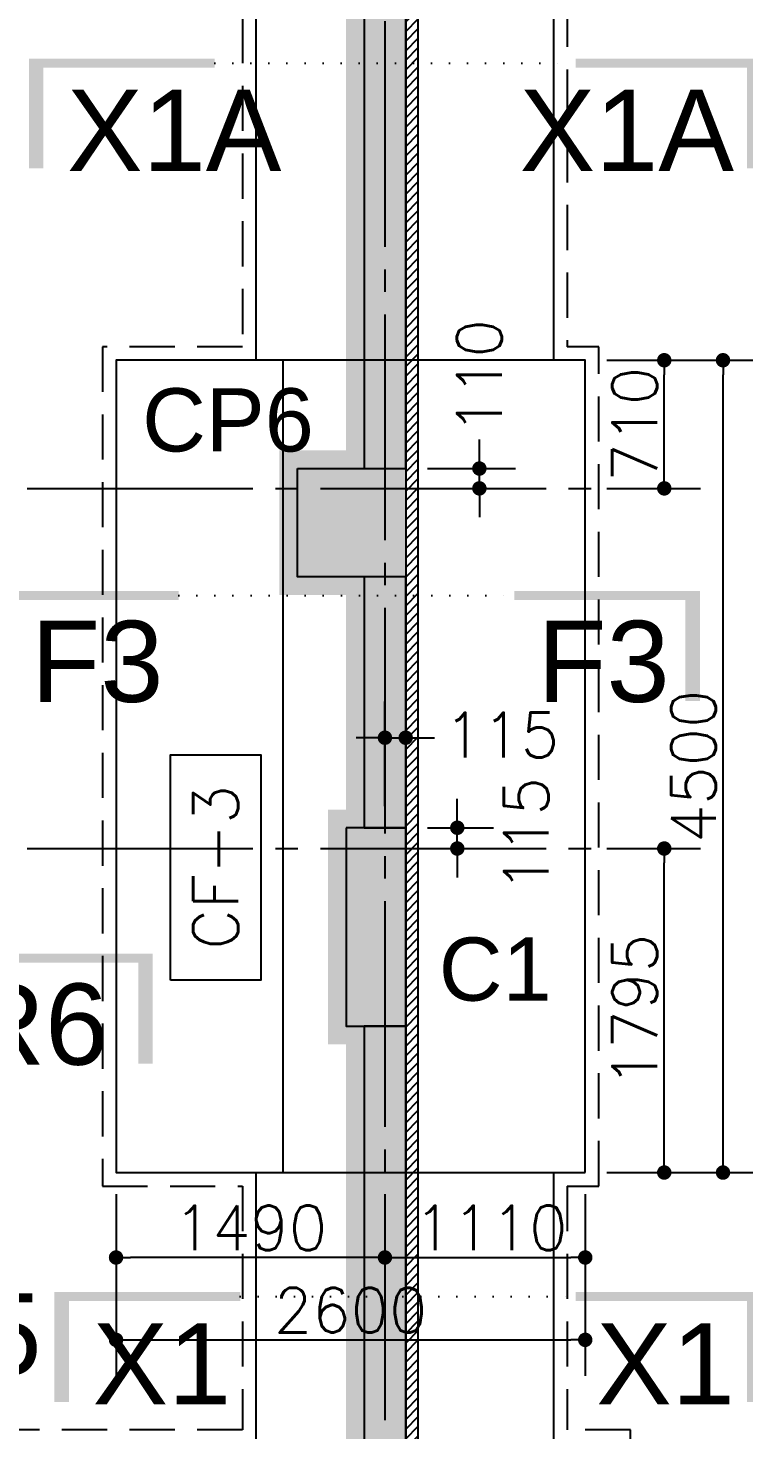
# Model space of a CAD drawing. Extents: x -200722 to 834823, y -494970 to 88783.
# Drawn here: x 323649 to 327616, y 33313 to 41080 of the extents above; entities that cross this region are included whole.
import ezdxf
from ezdxf.enums import TextEntityAlignment as Align

# ---------------------------------------------------------------- set-up
doc = ezdxf.new("R2010")
doc.units = 0
doc.header["$LTSCALE"] = 100
doc.header["$MEASUREMENT"] = 0
doc.header["$PDMODE"] = 34
for name, pattern in [('ACAD_ISO04W100', [30, 24, -3, 0, -3]), ('CL', [3.25, 2.5, -0.25, 0.25, -0.25]), ('DOT', [0.25, 0, -0.25]), ('HIDDEN', [0.375, 0.25, -0.125])]:
    doc.linetypes.add(name, pattern=pattern)
doc.layers.get('0').update_dxf_attribs({"linetype": 'CONTINUOUS'})
doc.layers.get('DEFPOINTS').update_dxf_attribs({"linetype": 'CONTINUOUS'})
for name, color, linetype in [('A-Grid', 5, 'ACAD_ISO04W100'), ('BEAM', 4, 'CONTINUOUS'), ('COL', 150, 'CONTINUOUS'), ('COL. SHED. STEEL.', 6, 'CONTINUOUS'), ('COL_H', 235, 'CONTINUOUS'), ('DIM', 3, 'CONTINUOUS'), ('F_EXEC', 3, 'HIDDEN'), ('F_FTG1', 11, 'CONTINUOUS'), ('RCCWALL', 6, 'CONTINUOUS'), ('TEXT', 2, 'CONTINUOUS')]:
    doc.layers.add(name, color=color, linetype=linetype)
doc.layers.add('HATCH', color=252, linetype='CONTINUOUS', lineweight=30)
doc.styles.add('AR', font='arial.ttf')
doc.styles.add('ROMANS', font='romans.shx')
doc.styles.get("Standard").update_dxf_attribs({"font": 'simplex.shx'})
doc.styles.add('TIMES-N', font='arial.ttf')
doc.dimstyles.new('01 S.K', dxfattribs={"dimtxt": 230, "dimasz": 100, "dimexe": 200, "dimexo": 100, "dimgap": 50, "dimtad": 1, "dimdec": 0, "dimzin": 0, "dimdsep": 46, "dimtxsty": 'Standard', "dimblk": 'DOT', "dimcen": 0.09, "dimclrd": 4, "dimclre": 4, "dimclrt": 4, "dimadec": 0, "dimazin": 0, "dimtfac": 1, "dimtdec": 0, "dimtofl": 0, "dimtmove": 0, "dimatfit": 3, "dimfxl": 2, "dimtolj": 1, "dimtzin": 0, "dimarcsym": 1})
doc.dimstyles.new('STANDARD$0', dxfattribs={"dimtxt": 2.5, "dimasz": 2.5, "dimexe": 2, "dimexo": 0.7, "dimgap": 0.9, "dimtad": 1, "dimdec": 0, "dimdsep": 46, "dimtxsty": 'ROMANS', "dimcen": 0.09, "dimclrd": 4, "dimclre": 4, "dimclrt": 3, "dimadec": 0, "dimazin": 0, "dimtfac": 1, "dimtdec": 0, "dimtmove": 0, "dimatfit": 3, "dimfxl": 1, "dimtolj": 1, "dimtzin": 0, "dimarcsym": 0})

# ---------------------------------------------------------------- blocks, each defined once
blk = doc.blocks.new('DOT')
at = {"color": 0, "linetype": 'ByBlock'}
blk.add_line((-0.5, 0), (-1, 0), dxfattribs=at)
at = {"color": 0, "linetype": 'ByBlock', "const_width": 0.5}
blk.add_lwpolyline([(-0.25, 0, 1), (0.25, 0, 1)], format="xyb", close=True, dxfattribs=at)
blk = doc.blocks.new('*D814')
at = {"layer": 'BEAM', "color": 0, "lineweight": -2, "transparency": 16777216}
for p, q in [((324136.6, 34619.4), (324136.6, 34068.7)), ((325626.6, 34619.4), (325626.6, 34068.7)), ((325546.6, 34268.7), (324216.6, 34268.7))]:
    blk.add_line(p, q, dxfattribs=at)
at = {"layer": 'DEFPOINTS', "color": 0, "lineweight": -3, "transparency": 16777216}
for p in [(324136.6, 34739.4, 7446.6), (325626.6, 34739.4, 7446.6), (324136.6, 34268.7)]:
    blk.add_point(p, dxfattribs=at)
at = {"layer": 'BEAM', "color": 0, "lineweight": -2, "transparency": 16777216, "xscale": 80, "yscale": 80, "zscale": 80, "rotation": 180}
blk.add_blockref('DOT', (324136.6, 34268.7), dxfattribs=at)
at = {"layer": 'BEAM', "color": 0, "lineweight": -2, "transparency": 16777216, "xscale": 80, "yscale": 80, "zscale": 80}
blk.add_blockref('DOT', (325626.6, 34268.7), dxfattribs=at)
at = {"layer": 'BEAM', "color": 0, "transparency": 16777216, "insert": (324881.6, 34432.7), "char_height": 248, "attachment_point": 5}
blk.add_mtext('\\A1;1490', dxfattribs=at)
blk = doc.blocks.new('_DOT')
at = {"color": 0, "linetype": 'ByBlock'}
blk.add_line((-0.5, 0), (-1, 0), dxfattribs=at)
at = {"color": 0, "linetype": 'ByBlock', "const_width": 0.5}
blk.add_lwpolyline([(-0.25, 0, 1), (0.25, 0, 1)], format="xyb", close=True, dxfattribs=at)
blk = doc.blocks.new('*D815')
at = {"layer": 'BEAM', "color": 0, "lineweight": -2, "transparency": 16777216}
for p, q in [((325626.6, 34619.4), (325626.6, 34068.7)), ((326736.6, 34619.4), (326736.6, 34068.7)), ((325706.6, 34268.7), (326656.6, 34268.7))]:
    blk.add_line(p, q, dxfattribs=at)
at = {"layer": 'DEFPOINTS', "color": 0, "lineweight": -3, "transparency": 16777216}
for p in [(325626.6, 34739.4, 7446.6), (326736.6, 34739.4, 7446.6), (326736.6, 34268.7)]:
    blk.add_point(p, dxfattribs=at)
at = {"layer": 'BEAM', "color": 0, "lineweight": -2, "transparency": 16777216, "xscale": 80, "yscale": 80, "zscale": 80, "rotation": 180}
blk.add_blockref('DOT', (325626.6, 34268.7), dxfattribs=at)
at = {"layer": 'BEAM', "color": 0, "lineweight": -2, "transparency": 16777216, "xscale": 80, "yscale": 80, "zscale": 80}
blk.add_blockref('DOT', (326736.6, 34268.7), dxfattribs=at)
at = {"layer": 'BEAM', "color": 0, "transparency": 16777216, "insert": (326213.5, 34432.7), "char_height": 248, "attachment_point": 5}
blk.add_mtext('\\A1;1110', dxfattribs=at)
blk = doc.blocks.new('*D816')
at = {"layer": 'BEAM', "color": 0, "lineweight": -2, "transparency": 16777216}
for p, q in [((324136.6, 34619.4), (324136.6, 33612.4)), ((326736.6, 34619.4), (326736.6, 33612.4)), ((324216.6, 33812.4), (326656.6, 33812.4))]:
    blk.add_line(p, q, dxfattribs=at)
at = {"layer": 'DEFPOINTS', "color": 0, "lineweight": -3, "transparency": 16777216}
for p in [(324136.6, 34739.4, 7446.6), (326736.6, 34739.4, 7446.6), (326736.6, 33812.4)]:
    blk.add_point(p, dxfattribs=at)
at = {"layer": 'BEAM', "color": 0, "lineweight": -2, "transparency": 16777216, "xscale": 80, "yscale": 80, "zscale": 80, "rotation": 180}
blk.add_blockref('DOT', (324136.6, 33812.4), dxfattribs=at)
at = {"layer": 'BEAM', "color": 0, "lineweight": -2, "transparency": 16777216, "xscale": 80, "yscale": 80, "zscale": 80}
blk.add_blockref('DOT', (326736.6, 33812.4), dxfattribs=at)
at = {"layer": 'BEAM', "color": 0, "transparency": 16777216, "insert": (325436.6, 33976.4), "char_height": 248, "attachment_point": 5}
blk.add_mtext('\\A1;2600', dxfattribs=at)
blk = doc.blocks.new('*D817')
at = {"layer": 'BEAM', "color": 0, "lineweight": -2, "transparency": 16777216}
for p, q in [((326856.6, 36534.4), (327374.4, 36534.4)), ((327174.4, 34819.4), (327174.4, 36454.4)), ((326856.6, 34739.4), (327374.4, 34739.4))]:
    blk.add_line(p, q, dxfattribs=at)
at = {"layer": 'DEFPOINTS', "color": 0, "lineweight": -3, "transparency": 16777216}
for p in [(326736.6, 36534.4, 7446.6), (327174.4, 36534.4), (326736.6, 34739.4, 7446.6)]:
    blk.add_point(p, dxfattribs=at)
at = {"layer": 'BEAM', "color": 0, "lineweight": -2, "transparency": 16777216, "xscale": 80, "yscale": 80, "zscale": 80}
for p, rotation in [((327174.4, 36534.4), 90), ((327174.4, 34739.4), 270)]:
    blk.add_blockref('DOT', p, dxfattribs=dict(at, rotation=rotation))
at = {"layer": 'BEAM', "color": 0, "transparency": 16777216, "insert": (327010.4, 35636.9), "char_height": 248, "attachment_point": 5, "rotation": 90}
blk.add_mtext('\\A1;1795', dxfattribs=at)
blk = doc.blocks.new('*D818')
at = {"layer": 'BEAM', "color": 0, "lineweight": -2, "transparency": 16777216}
for p, q in [((326856.6, 39239.4), (327374.4, 39239.4)), ((327174.4, 38609.4), (327174.4, 39159.4)), ((326856.6, 38529.4), (327374.4, 38529.4))]:
    blk.add_line(p, q, dxfattribs=at)
at = {"layer": 'DEFPOINTS', "color": 0, "lineweight": -3, "transparency": 16777216}
for p in [(326736.6, 39239.4, 7446.6), (327174.4, 39239.4), (326736.6, 38529.4, 7446.6)]:
    blk.add_point(p, dxfattribs=at)
at = {"layer": 'BEAM', "color": 0, "lineweight": -2, "transparency": 16777216, "xscale": 80, "yscale": 80, "zscale": 80}
for p, rotation in [((327174.4, 39239.4), 90), ((327174.4, 38529.4), 270)]:
    blk.add_blockref('DOT', p, dxfattribs=dict(at, rotation=rotation))
at = {"layer": 'BEAM', "color": 0, "transparency": 16777216, "insert": (327010.4, 38884.4), "char_height": 248, "attachment_point": 5, "rotation": 90}
blk.add_mtext('\\A1;710', dxfattribs=at)
blk = doc.blocks.new('*D819')
at = {"layer": 'BEAM', "color": 0, "lineweight": -2, "transparency": 16777216}
for p, q in [((326856.6, 39239.4), (327700, 39239.4)), ((327500, 34819.4), (327500, 39159.4)), ((326856.6, 34739.4), (327700, 34739.4))]:
    blk.add_line(p, q, dxfattribs=at)
at = {"layer": 'DEFPOINTS', "color": 0, "lineweight": -3, "transparency": 16777216}
for p in [(326736.6, 39239.4, 7446.6), (327500, 39239.4), (326736.6, 34739.4, 7446.6)]:
    blk.add_point(p, dxfattribs=at)
at = {"layer": 'BEAM', "color": 0, "lineweight": -2, "transparency": 16777216, "xscale": 80, "yscale": 80, "zscale": 80}
for p, rotation in [((327500, 39239.4), 90), ((327500, 34739.4), 270)]:
    blk.add_blockref('DOT', p, dxfattribs=dict(at, rotation=rotation))
at = {"layer": 'BEAM', "color": 0, "transparency": 16777216, "insert": (327336, 36989.4), "char_height": 248, "attachment_point": 5, "rotation": 90}
blk.add_mtext('\\A1;4500', dxfattribs=at)
blk = doc.blocks.new('*D820')
at = {"layer": 'BEAM', "color": 0, "lineweight": -2, "transparency": 16777216}
for p, q in [((325626.6, 36769.4), (325626.6, 37348.2)), ((325741.6, 36769.4), (325741.6, 37348.2)), ((325546.6, 37148.2), (325466.6, 37148.2)), ((325626.6, 37148.2), (325741.6, 37148.2)), ((325821.6, 37148.2), (325901.6, 37148.2))]:
    blk.add_line(p, q, dxfattribs=at)
at = {"layer": 'DEFPOINTS', "color": 0, "lineweight": -3, "transparency": 16777216}
for p in [(325741.6, 37148.2), (325626.6, 36649.4, 7446.6), (325741.6, 36649.4)]:
    blk.add_point(p, dxfattribs=at)
at = {"layer": 'BEAM', "color": 0, "lineweight": -2, "transparency": 16777216, "xscale": 80, "yscale": 80, "zscale": 80}
blk.add_blockref('DOT', (325626.6, 37148.2), dxfattribs=at)
at = {"layer": 'BEAM', "color": 0, "lineweight": -2, "transparency": 16777216, "xscale": 80, "yscale": 80, "zscale": 80, "rotation": 180}
blk.add_blockref('DOT', (325741.6, 37148.2), dxfattribs=at)
at = {"layer": 'BEAM', "color": 0, "transparency": 16777216, "insert": (326273.5, 37163.3), "char_height": 248, "attachment_point": 5}
blk.add_mtext('\\A1;115', dxfattribs=at)
blk = doc.blocks.new('*D821')
at = {"layer": 'BEAM', "color": 0, "lineweight": -2, "transparency": 16777216}
for p, q in [((326027.6, 36729.4), (326027.6, 36809.4)), ((325861.6, 36649.4), (326227.6, 36649.4)), ((326027.6, 36534.4), (326027.6, 36649.4)), ((325861.6, 36534.4), (326227.6, 36534.4)), ((326027.6, 36454.4), (326027.6, 36374.4))]:
    blk.add_line(p, q, dxfattribs=at)
at = {"layer": 'DEFPOINTS', "color": 0, "lineweight": -3, "transparency": 16777216}
for p in [(325741.6, 36649.4, 7446.6), (326027.6, 36649.4), (325741.6, 36534.4, 7446.6)]:
    blk.add_point(p, dxfattribs=at)
at = {"layer": 'BEAM', "color": 0, "lineweight": -2, "transparency": 16777216, "xscale": 80, "yscale": 80, "zscale": 80}
for p, rotation in [((326027.6, 36649.4), 270), ((326027.6, 36534.4), 90)]:
    blk.add_blockref('DOT', p, dxfattribs=dict(at, rotation=rotation))
at = {"layer": 'BEAM', "color": 0, "transparency": 16777216, "insert": (326409.5, 36610.9), "char_height": 248, "attachment_point": 5, "rotation": 90}
blk.add_mtext('\\A1;115', dxfattribs=at)
blk = doc.blocks.new('*D822')
at = {"layer": 'BEAM', "color": 0, "lineweight": -2, "transparency": 16777216}
for p, q in [((326150.1, 38719.4), (326150.1, 38799.4)), ((325861.6, 38639.4), (326350.1, 38639.4)), ((326150.1, 38529.4), (326150.1, 38639.4)), ((325861.6, 38529.4), (326350.1, 38529.4)), ((326150.1, 38449.4), (326150.1, 38369.4))]:
    blk.add_line(p, q, dxfattribs=at)
at = {"layer": 'DEFPOINTS', "color": 0, "lineweight": -3, "transparency": 16777216}
for p in [(325741.6, 38639.4, 7446.6), (326150.1, 38639.4), (325741.6, 38529.4, 7446.6)]:
    blk.add_point(p, dxfattribs=at)
at = {"layer": 'BEAM', "color": 0, "lineweight": -2, "transparency": 16777216, "xscale": 80, "yscale": 80, "zscale": 80}
for p, rotation in [((326150.1, 38639.4), 270), ((326150.1, 38529.4), 90)]:
    blk.add_blockref('DOT', p, dxfattribs=dict(at, rotation=rotation))
at = {"layer": 'BEAM', "color": 0, "transparency": 16777216, "insert": (326149.6, 39148.3), "char_height": 248, "attachment_point": 5, "rotation": 90}
blk.add_mtext('\\A1;110', dxfattribs=at)
blk = doc.blocks.new('*D2980')
at = {"color": 4, "lineweight": -2, "ltscale": 0.4, "transparency": 16777216}
for p, q in [((332273.5, 34739.4), (332273.5, 36606.1)), ((332173.5, 34739.4), (332473.5, 34739.4)), ((332273.5, 33339.4), (332273.5, 34639.4)), ((332173.5, 33239.4), (332473.5, 33239.4))]:
    blk.add_line(p, q, dxfattribs=at)
at = {"layer": 'DEFPOINTS', "color": 0, "lineweight": -3, "ltscale": 0.4, "transparency": 16777216}
for p in [(325237.9, 34739.4), (332273.5, 34739.4), (325237.9, 33239.4)]:
    blk.add_point(p, dxfattribs=at)
at = {"color": 4, "lineweight": -2, "ltscale": 0.4, "transparency": 16777216, "xscale": 100, "yscale": 100, "zscale": 100}
for p, rotation in [((332273.5, 34739.4), 90), ((332273.5, 33239.4), 270)]:
    blk.add_blockref('_DOT', p, dxfattribs=dict(at, rotation=rotation))
at = {"color": 4, "lineweight": -3, "ltscale": 0.4, "transparency": 16777216, "insert": (331973.5, 35722.7), "char_height": 500, "attachment_point": 5, "rotation": 90}
blk.add_mtext('\\A1;1500', dxfattribs=at)
blk = doc.blocks.new('*D2983')
at = {"color": 4, "lineweight": -2, "ltscale": 0.4, "transparency": 16777216}
for p, q in [((323222, 42143.6), (322922, 42143.6)), ((323122, 39339.4), (323122, 42043.6)), ((323222, 39239.4), (322922, 39239.4))]:
    blk.add_line(p, q, dxfattribs=at)
at = {"layer": 'DEFPOINTS', "color": 0, "lineweight": -3, "ltscale": 0.4, "transparency": 16777216}
for p in [(323122, 42143.6), (325295.6, 42143.6), (325295.6, 39239.4)]:
    blk.add_point(p, dxfattribs=at)
at = {"color": 4, "lineweight": -2, "ltscale": 0.4, "transparency": 16777216, "xscale": 100, "yscale": 100, "zscale": 100}
for p, rotation in [((323122, 42143.6), 90), ((323122, 39239.4), 270)]:
    blk.add_blockref('_DOT', p, dxfattribs=dict(at, rotation=rotation))
at = {"color": 4, "lineweight": -3, "ltscale": 0.4, "transparency": 16777216, "insert": (322822, 40691.5), "char_height": 500, "attachment_point": 5, "rotation": 90}
blk.add_mtext('\\A1;2904', dxfattribs=at)
blk = doc.blocks.new('*D3075')
at = {"color": 4, "lineweight": -2, "ltscale": 0.4, "transparency": 16777216}
for p, q in [((341799, 51204.9), (342099, 51204.9)), ((341899, 51104.9), (341899, 25139.4)), ((341826, 25039.4), (342099, 25039.4))]:
    blk.add_line(p, q, dxfattribs=at)
at = {"layer": 'DEFPOINTS', "color": 0, "lineweight": -3, "ltscale": 0.4, "transparency": 16777216}
for p in [(325741.6, 51204.9), (325741.6, 25039.4, 7446.6), (341899, 25039.4)]:
    blk.add_point(p, dxfattribs=at)
at = {"color": 4, "lineweight": -2, "ltscale": 0.4, "transparency": 16777216, "xscale": 100, "yscale": 100, "zscale": 100}
for p, rotation in [((341899, 51204.9), 90), ((341899, 25039.4), 270)]:
    blk.add_blockref('_DOT', p, dxfattribs=dict(at, rotation=rotation))
at = {"color": 4, "lineweight": -3, "ltscale": 0.4, "transparency": 16777216, "insert": (341599, 38122.1), "char_height": 500, "attachment_point": 5, "rotation": 90}
blk.add_mtext('\\A1;26166', dxfattribs=at)

msp = doc.modelspace()

# ---------------------------------------------------------------- hatches: boundary and pattern name
at = {"layer": 'COL_H', "ltscale": 0.4, "true_color": 0x000000}
msp.add_hatch(color=18, dxfattribs=at).paths.add_polyline_path([(325411.6, 36649.4), (325411.6, 35549.4), (325741.6, 35549.4), (325741.6, 36649.4)])
at = {"layer": 'DIM', "ltscale": 0.4, "true_color": 0x000000}
h = msp.add_hatch(dxfattribs=at)
h.set_pattern_fill('ANSI31', color=18, scale=300, style=0)
h.paths.add_polyline_path([(325811.6, 51274.9), (325741.6, 51274.9), (325741.6, 25039.4), (325811.6, 25039.4)])
at = {"layer": 'HATCH', "lineweight": -3, "ltscale": 0.4, "true_color": 0x000000}
for points in [[(325511.6, 38639.4), (325741.6, 38639.4), (325741.6, 45404.4), (325511.6, 45404.4)], [(325511.6, 36649.4), (325741.6, 36649.4), (325741.6, 38039.4), (325511.6, 38039.4)], [(325511.6, 31689.4), (325741.6, 31689.4), (325741.6, 35549.4), (325511.6, 35549.4)]]:
    msp.add_hatch(color=18, dxfattribs=at).paths.add_polyline_path(points)
at = {"layer": 'HATCH', "ltscale": 0.4, "true_color": 0x000000}
msp.add_hatch(color=18, dxfattribs=at).paths.add_polyline_path([(325141.6, 38639.4), (325741.6, 38639.4), (325741.6, 38039.4), (325141.6, 38039.4)])

# ---------------------------------------------------------------- linework, layer by layer
at = {"color": 1, "linetype": 'DOT', "ltscale": 4}
for p, q in [((324683.3, 40885, 7446.6), (326683.1, 40885, 7446.6)), ((324484.3, 37935.6, 7446.6), (326342.9, 37935.6, 7446.6)), ((324824.5, 34052.1, 7446.6), (326683.1, 34052.1, 7446.6))]:
    msp.add_line(p, q, dxfattribs=at)
at = {"color": 1, "lineweight": -3, "ltscale": 0.4, "const_width": 200, "elevation": 7446.6}
msp.add_lwpolyline([(325511.6, 45404.4), (325511.6, 38639.4), (325141.6, 38639.4), (325141.6, 38039.4), (325511.6, 38039.4), (325511.6, 36649.4), (325411.6, 36649.4), (325411.6, 35549.4), (325511.6, 35549.4), (325511.6, 31689.4)], dxfattribs=at)
at = {"layer": 'A-Grid', "color": 8, "linetype": 'CL', "ltscale": 5}
for p, q in [((224519.6, 38529.4, 7446.6), (327010.7, 38529.4, 7446.6)), ((224519.6, 36534.4, 7446.6), (327010.7, 36534.4, 7446.6))]:
    msp.add_line(p, q, dxfattribs=at)
at = {"layer": 'A-Grid', "color": 8, "linetype": 'CL', "ltscale": 5, "elevation": 7446.6}
msp.add_lwpolyline([(325626.6, 62242.9), (325626.6, 13726.9)], dxfattribs=at)
at = {"layer": 'COL', "color": 18, "ltscale": 500, "true_color": 0x000000, "elevation": 7446.6}
msp.add_lwpolyline([(325141.6, 38639.4), (325741.6, 38639.4), (325741.6, 38039.4), (325141.6, 38039.4), (325141.6, 38639.4)], dxfattribs=at)
at = {"layer": 'COL. SHED. STEEL.', "color": 18, "ltscale": 500, "true_color": 0x000000, "elevation": 7446.6}
msp.add_lwpolyline([(325411.6, 36649.4), (325411.6, 35549.4), (325741.6, 35549.4), (325741.6, 36649.4), (325411.6, 36649.4)], dxfattribs=at)
at = {"layer": 'DIM', "color": 1, "elevation": 7446.6}
for points in [[(323694.2, 40301.9, 80, 80, 0), (323694.2, 40885, 50, 50, 0), (324683.3, 40885, 50, 50, 0)], [(327672.3, 40301.9, 80, 80, 0), (327672.3, 40885, 50, 50, 0), (326683.1, 40885, 50, 50, 0)], [(323495.1, 37352.5, 80, 80, 0), (323495.1, 37935.6, 50, 50, 0), (324484.3, 37935.6, 50, 50, 0)], [(327332, 37352.5, 80, 80, 0), (327332, 37935.6, 50, 50, 0), (326342.9, 37935.6, 50, 50, 0)], [(324299.9, 35343.2, 80, 80, 0), (324299.9, 35926.3, 50, 50, 0), (323310.7, 35926.3, 50, 50, 0)], [(323835.3, 33469, 80, 80, 0), (323835.3, 34052.1, 50, 50, 0), (324824.5, 34052.1, 50, 50, 0)], [(327672.3, 33469, 80, 80, 0), (327672.3, 34052.1, 50, 50, 0), (326683.1, 34052.1, 50, 50, 0)]]:
    msp.add_lwpolyline(points, format="xyseb", dxfattribs=at)
at = {"layer": 'F_EXEC', "color": 18, "ltscale": 10, "true_color": 0x000000}
for p, q in [((326636.6, 52099.9, 7446.6), (326636.6, 39314.4, 7446.6)), ((324836.6, 44509.4, 7446.6), (324836.6, 39314.4, 7446.6)), ((324836.6, 34664.4, 7446.6), (324836.6, 33314.4, 7446.6)), ((326636.6, 34664.4, 7446.6), (326636.6, 33314.4, 7446.6)), ((326986.6, 33314.4, 7446.6), (326636.6, 33314.4, 7446.6)), ((326986.6, 24144.4, 7446.6), (326986.6, 33314.4, 7446.6))]:
    msp.add_line(p, q, dxfattribs=at)
at = {"layer": 'F_EXEC', "color": 18, "ltscale": 10, "true_color": 0x000000, "elevation": 7446.6}
for points in [[(324836.6, 39314.4), (324061.6, 39314.4), (324061.6, 34664.4), (324836.6, 34664.4)], [(326636.6, 34664.4), (326811.6, 34664.4), (326811.6, 39314.4), (326636.6, 39314.4)], [(324836.6, 33314.4), (320551.6, 33314.4), (319007.6, 31770.4), (319007.6, 25944.4)]]:
    msp.add_lwpolyline(points, dxfattribs=at)
at = {"layer": 'F_FTG1', "color": 18, "ltscale": 0.4, "true_color": 0x000000}
for p, q in [((324911.6, 44584.4, 7446.6), (324911.6, 39239.4, 7446.6)), ((326561.6, 44654.4, 7446.6), (326561.6, 39239.4, 7446.6)), ((324911.6, 34739.4, 7446.6), (324911.6, 33239.4, 7446.6)), ((326561.6, 34739.4, 7446.6), (326561.6, 33239.4, 7446.6))]:
    msp.add_line(p, q, dxfattribs=at)
at = {"layer": 'F_FTG1', "color": 18, "ltscale": 0.4, "true_color": 0x000000, "elevation": 7446.6}
for points in [[(326736.6, 34739.4), (326736.6, 39239.4), (324136.6, 39239.4), (324136.6, 34739.4)], [(325061.6, 34739.4), (325811.6, 34739.4), (325811.6, 39239.4), (325061.6, 39239.4)]]:
    msp.add_lwpolyline(points, close=True, dxfattribs=at)
at = {"layer": 'RCCWALL', "color": 1, "ltscale": 0.4, "elevation": 7446.6}
msp.add_lwpolyline([(325811.6, 51274.9), (325741.6, 51274.9), (325741.6, 25039.4), (325811.6, 25039.4)], close=True, dxfattribs=at)
at = {"layer": 'RCCWALL', "color": 42, "ltscale": 0.4, "elevation": 7446.6}
for points in [[(325511.6, 38639.4), (325741.6, 38639.4), (325741.6, 45404.4), (325511.6, 45404.4)], [(325511.6, 36649.4), (325741.6, 36649.4), (325741.6, 38039.4), (325511.6, 38039.4)], [(325511.6, 31689.4), (325741.6, 31689.4), (325741.6, 35549.4), (325511.6, 35549.4)]]:
    msp.add_lwpolyline(points, close=True, dxfattribs=at)
at = {"layer": 'TEXT', "color": 18, "true_color": 0x000000, "elevation": -7446.6}
msp.add_lwpolyline([(324438.3, 35805.5), (324438.3, 37054.3), (324938.2, 37054.3), (324938.2, 35805.5)], close=True, dxfattribs=at)

# ---------------------------------------------------------------- texts
at = {"layer": 'TEXT', "color": 18, "true_color": 0x000000, "style": 'TIMES-N'}
for s, p in [('X1A', (323864.9, 40512.6, 7446.6)), ('X1A', (326372.8, 40512.6, 7446.6)), ('F3', (323665.8, 37571.2, 7446.6)), ('F3', (326470.6, 37571.2, 7446.6)), ('R6', (323289.4, 35561.6, 7446.6)), ('R5', (322920.4, 33844.5)), ('X1', (324006, 33679.8, 7446.6)), ('X1', (326797, 33679.8, 7446.6))]:
    msp.add_text(s, height=450, dxfattribs=at).set_placement(p, align=Align.MIDDLE_LEFT)
at = {"layer": 'TEXT', "color": 18, "true_color": 0x000000, "style": 'AR'}
for s, p in [('CP6', (324281.4, 38734)), ('C1', (325925.2, 35691.5, 7446.6))]:
    msp.add_text(s, height=350, dxfattribs=at).set_placement(p)
at = {"layer": 'TEXT', "color": 18, "true_color": 0x000000}
msp.add_text('CF-3', height=250, rotation=90, dxfattribs=at).set_placement((324688.3, 36429.9, -7446.6), align=Align.MIDDLE)

# ---------------------------------------------------------------- dimensions: what is measured, and where the dimension line sits
at = {"color": 18, "lineweight": -3, "ltscale": 0.4, "true_color": 0x000000}
dim = msp.add_linear_dim(base=(341899, 25039.3819945), p1=(325741.6237727, 51204.8819945), p2=(325741.6237727, 25039.3819945, 7446.6210069), angle=90, dimstyle='01 S.K', override={"dimtxt": 500, "dimfxl": 100, "dimfxlon": 1}, dxfattribs=at)
dim.commit()
dim.dimension.update_dxf_attribs({"geometry": '*D3075', "text_midpoint": (341599, 38122.1319945)})
at = {"color": 5, "lineweight": -3, "ltscale": 0.4}
for base, p1, p2, picture, middle in [((323122, 42143.6), (325295.6, 39239.4, 7446.6), (325295.6, 42143.6, 7446.6), '*D2983', (322822, 40691.5)), ((332273.5, 34739.4), (325237.9, 33239.4, 7446.6), (325237.9, 34739.4, 7446.6), '*D2980', (331973.5, 35722.7))]:
    dim = msp.add_linear_dim(base=base, p1=p1, p2=p2, angle=90, dimstyle='01 S.K', override={"dimtxt": 500, "dimfxl": 100, "dimfxlon": 1}, dxfattribs=at)
    dim.commit()
    dim.dimension.update_dxf_attribs({"geometry": picture, "text_midpoint": middle})
at = {"layer": 'BEAM', "color": 18, "true_color": 0x000000}
for base, p1, p2, angle, picture, middle in [((326150.1, 38639.4), (325741.6, 38529.4, 7446.6), (325741.6, 38639.4, 7446.6), 90, '*D822', (326149.6, 39148.3)), ((325741.6, 37148.2, 7446.6), (325626.6, 36649.4, 14893.2), (325741.6, 36649.4, 7446.6), 180, '*D820', (326273.5, 37163.3, 7446.6)), ((326027.6, 36649.4), (325741.6, 36534.4, 7446.6), (325741.6, 36649.4, 7446.6), 90, '*D821', (326409.5, 36610.9))]:
    dim = msp.add_linear_dim(base=base, p1=p1, p2=p2, angle=angle, dimstyle='STANDARD$0', override={"dimscale": 8, "dimtxt": 31, "dimasz": 10, "dimexe": 25, "dimexo": 15, "dimgap": 5, "dimzin": 3, "dimtxsty": 'Standard', "dimblk": 'DOT', "dimcen": 3, "dimdle": 1, "dimclrd": 0, "dimclre": 0, "dimclrt": 0, "dimtmove": 2, "dimldrblk": 'DOT', "dimtzin": 3}, dxfattribs=at)
    dim.commit()
    dim.dimension.update_dxf_attribs({"geometry": picture, "text_midpoint": middle, "dimtype": 160})
for base, p1, p2, picture, middle in [((327174.4, 39239.4), (326736.6, 38529.4, 7446.6), (326736.6, 39239.4, 7446.6), '*D818', (327010.4, 38884.4)), ((327500, 39239.4), (326736.6, 34739.4, 7446.6), (326736.6, 39239.4, 7446.6), '*D819', (327336, 36989.4)), ((327174.4, 36534.4), (326736.6, 34739.4, 7446.6), (326736.6, 36534.4, 7446.6), '*D817', (327010.4, 35636.9))]:
    dim = msp.add_linear_dim(base=base, p1=p1, p2=p2, angle=90, dimstyle='STANDARD$0', override={"dimscale": 8, "dimtxt": 31, "dimasz": 10, "dimexe": 25, "dimexo": 15, "dimgap": 5, "dimzin": 3, "dimtxsty": 'Standard', "dimblk": 'DOT', "dimcen": 3, "dimdle": 1, "dimclrd": 0, "dimclre": 0, "dimclrt": 0, "dimtmove": 2, "dimldrblk": 'DOT', "dimtzin": 3}, dxfattribs=at)
    dim.commit()
    dim.dimension.update_dxf_attribs({"geometry": picture, "text_midpoint": middle})
for base, p1, p2, picture, middle in [((324136.6, 34268.7), (325626.6, 34739.4, 7446.6), (324136.6, 34739.4, 7446.6), '*D814', (324881.6, 34432.7)), ((326736.6, 33812.4), (324136.6, 34739.4, 7446.6), (326736.6, 34739.4, 7446.6), '*D816', (325436.6, 33976.4))]:
    dim = msp.add_linear_dim(base=base, p1=p1, p2=p2, dimstyle='STANDARD$0', override={"dimscale": 8, "dimtxt": 31, "dimasz": 10, "dimexe": 25, "dimexo": 15, "dimgap": 5, "dimzin": 3, "dimtxsty": 'Standard', "dimblk": 'DOT', "dimcen": 3, "dimdle": 1, "dimclrd": 0, "dimclre": 0, "dimclrt": 0, "dimtmove": 2, "dimldrblk": 'DOT', "dimtzin": 3}, dxfattribs=at)
    dim.commit()
    dim.dimension.update_dxf_attribs({"geometry": picture, "text_midpoint": middle})
dim = msp.add_linear_dim(base=(326736.6, 34268.7), p1=(325626.6, 34739.4, 7446.6), p2=(326736.6, 34739.4, 7446.6), dimstyle='STANDARD$0', override={"dimscale": 8, "dimtxt": 31, "dimasz": 10, "dimexe": 25, "dimexo": 15, "dimgap": 5, "dimzin": 3, "dimtxsty": 'Standard', "dimblk": 'DOT', "dimcen": 3, "dimdle": 1, "dimclrd": 0, "dimclre": 0, "dimclrt": 0, "dimtmove": 2, "dimldrblk": 'DOT', "dimtzin": 3}, dxfattribs=at)
dim.commit()
dim.dimension.update_dxf_attribs({"geometry": '*D815', "text_midpoint": (326213.5, 34432.7), "dimtype": 160})

doc.saveas('drawing.dxf')
